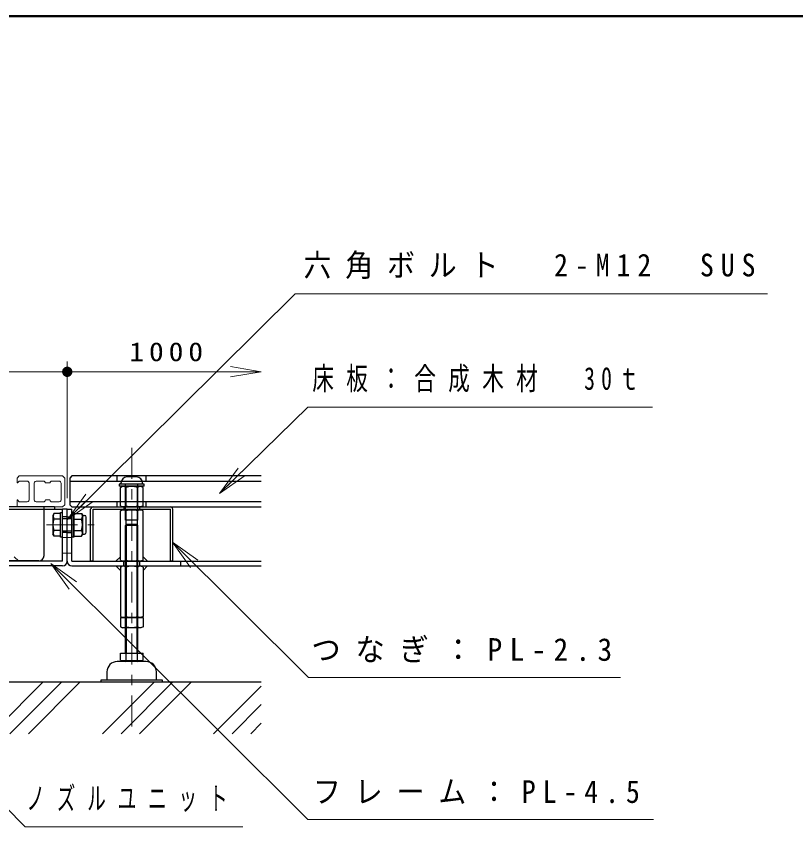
# Model space of a CAD drawing. Units: millimetres on the paper. Extents: x -385 to 0, y -594 to 267.
# Drawn here: x -251.6 to -176, y -108.6 to -30 of the extents above; entities that cross this region are included whole.
import ezdxf

# ---------------------------------------------------------------- set-up
doc = ezdxf.new("R2010")
doc.units = ezdxf.units.MM
doc.linetypes.add('USER1', pattern=[4.5, 2.5, -2])
doc.linetypes.add('USER2', pattern=[6, 3, -1, 1, -1])
doc.layers.add('1_10', color=7, linetype='Continuous', lineweight=25)
doc.layers.add('LY_3', color=7, linetype='Continuous', lineweight=13)
doc.styles.add('ＭＳ ゴシック', font='')
doc.styles.get('ＭＳ ゴシック').set_extended_font_data('MS Gothic')

# ---------------------------------------------------------------- blocks, each defined once
blk = doc.blocks.new('filled_dot')
at = {"color": 0, "linetype": 'Continuous', "lineweight": -2, "const_width": 1.25}
blk.add_lwpolyline([(-0.625, 0, 1), (0.625, 0, 1)], format="xyb", close=True, dxfattribs=at)
blk = doc.blocks.new('open_arrow')
at = {"color": 0, "linetype": 'Continuous', "lineweight": -2}
blk.add_lwpolyline([(7.5, 1.25), (0, 0), (7.5, -1.25)], dxfattribs=at)

msp = doc.modelspace()

# ---------------------------------------------------------------- linework, layer by layer
at = {"layer": '1_10', "lineweight": 13}
for p, q in [((-246.687, -76.754), (-246.687, -63.484)), ((-246.687, -76.754), (-246.687, -63.484)), ((-346.687, -64.484), (-246.687, -64.484)), ((-246.687, -64.484), (-227.868, -64.484)), ((-231.917, -76.295), (-230.124, -73.839)), ((-231.917, -76.295), (-229.774, -74.196)), ((-229.424, -74.553), (-231.917, -76.295)), ((-246.65, -78.815), (-244.874, -76.346)), ((-246.65, -78.815), (-244.522, -76.701)), ((-244.169, -77.056), (-246.65, -78.815)), ((-236.495, -81.005), (-234.368, -83.12)), ((-236.495, -81.005), (-234.015, -82.766)), ((-234.72, -83.475), (-236.495, -81.005)), ((-248.286, -83.089), (-246.159, -85.205)), ((-248.286, -83.089), (-245.806, -84.85)), ((-246.512, -85.559), (-248.286, -83.089)), ((-254.044, -99.584), (-249.044, -94.584)), ((-252.248, -99.584), (-247.248, -94.584)), ((-250.452, -99.584), (-245.452, -94.584)), ((-243.268, -99.584), (-238.268, -94.584)), ((-241.472, -99.584), (-236.472, -94.584)), ((-239.676, -99.584), (-234.676, -94.584)), ((-232.491, -99.584), (-227.868, -94.96)), ((-230.695, -99.584), (-227.868, -96.756)), ((-228.899, -99.584), (-227.868, -98.552))]:
    msp.add_line(p, q, dxfattribs=at)
at = {"layer": '1_10', "linetype": 'USER2', "lineweight": 13}
for p, q in [((-240.437, -98.87), (-240.437, -71.241)), ((-248.684, -79.314), (-244.062, -79.314))]:
    msp.add_line(p, q, dxfattribs=at)
at = {"layer": '1_10', "color": 40, "lineweight": 13}
for p, q in [((-251.337, -74.584), (-251.537, -74.784)), ((-251.337, -74.584), (-247.137, -74.584)), ((-247.137, -74.584), (-246.937, -74.784)), ((-251.537, -75.259), (-251.537, -74.784)), ((-251.512, -75.259), (-251.537, -75.259)), ((-246.937, -74.784), (-246.937, -77.384)), ((-251.512, -76.909), (-251.537, -76.909)), ((-251.537, -77.584), (-251.537, -76.909)), ((-251.512, -76.909), (-251.337, -77.084)), ((-247.137, -77.584), (-251.537, -77.584)), ((-247.137, -77.584), (-246.937, -77.384))]:
    msp.add_line(p, q, dxfattribs=at)
at = {"layer": '1_10', "color": 40}
for p, q in [((-246.237, -74.584), (-246.437, -74.784)), ((-246.237, -74.584), (-246.437, -74.784)), ((-234.637, -74.584), (-246.237, -74.584)), ((-227.868, -74.584), (-246.237, -74.584)), ((-241.837, -75.084), (-241.837, -74.584)), ((-239.037, -75.084), (-239.037, -74.584)), ((-246.437, -74.784), (-246.437, -77.384)), ((-246.437, -74.784), (-246.437, -75.834)), ((-246.437, -75.084), (-227.868, -75.084)), ((-227.868, -77.084), (-246.437, -77.084)), ((-246.437, -77.384), (-246.237, -77.584)), ((-246.437, -77.384), (-246.237, -77.584)), ((-246.237, -77.584), (-234.637, -77.584)), ((-246.237, -77.584), (-227.868, -77.584)), ((-241.837, -77.584), (-241.837, -77.084)), ((-239.037, -77.584), (-239.037, -77.084))]:
    msp.add_line(p, q, dxfattribs=at)
at = {"layer": '1_10'}
for p, q in [((-241.637, -75.384), (-241.637, -75.584)), ((-239.237, -75.384), (-241.637, -75.384)), ((-241.487, -75.384), (-241.487, -75.284)), ((-239.387, -75.384), (-241.487, -75.384)), ((-241.037, -78.884), (-241.037, -75.384)), ((-239.987, -74.684), (-240.887, -74.684)), ((-239.837, -78.884), (-239.837, -75.384)), ((-239.387, -75.384), (-239.387, -75.284)), ((-239.237, -75.584), (-239.237, -75.384)), ((-239.237, -75.584), (-241.637, -75.584)), ((-241.534, -75.697), (-241.337, -75.584)), ((-241.534, -77.47), (-241.534, -75.697)), ((-241.337, -75.584), (-239.537, -75.584)), ((-240.986, -77.47), (-240.986, -75.697)), ((-239.889, -77.47), (-239.889, -75.697)), ((-239.34, -75.697), (-239.537, -75.584)), ((-239.34, -77.47), (-239.34, -75.697)), ((-247.937, -77.584), (-252.337, -77.584)), ((-248.937, -77.814), (-247.937, -77.814)), ((-247.937, -77.584), (-247.937, -77.814)), ((-247.137, -82.864), (-247.137, -77.814)), ((-246.687, -77.814), (-247.137, -77.814)), ((-246.687, -82.864), (-246.687, -77.814)), ((-246.687, -77.814), (-246.237, -77.814)), ((-246.687, -82.864), (-246.687, -77.814)), ((-246.237, -82.864), (-246.237, -77.814)), ((-244.417, -82.814), (-244.417, -77.814)), ((-244.187, -77.584), (-236.687, -77.584)), ((-244.187, -82.814), (-244.187, -77.814)), ((-244.187, -77.814), (-236.687, -77.814)), ((-241.534, -77.47), (-241.337, -77.584)), ((-241.337, -77.584), (-239.537, -77.584)), ((-241.187, -77.584), (-241.187, -77.814)), ((-239.687, -77.584), (-239.687, -77.814)), ((-239.34, -77.47), (-239.537, -77.584)), ((-236.687, -82.814), (-236.687, -77.814)), ((-236.457, -82.814), (-236.457, -77.814)), ((-247.973, -78.217), (-248.087, -78.414)), ((-248.087, -78.414), (-248.087, -80.214)), ((-247.337, -78.217), (-247.973, -78.217)), ((-247.337, -78.114), (-247.137, -78.114)), ((-247.337, -80.514), (-247.337, -78.114)), ((-247.137, -80.514), (-247.137, -78.114)), ((-246.687, -78.564), (-247.137, -78.564)), ((-246.687, -78.564), (-246.237, -78.564)), ((-246.237, -78.114), (-246.037, -78.114)), ((-246.237, -78.114), (-246.237, -80.514)), ((-246.037, -78.114), (-246.037, -80.514)), ((-246.037, -80.411), (-246.037, -78.217)), ((-246.037, -78.217), (-245.291, -78.217)), ((-245.291, -78.217), (-245.177, -78.414)), ((-245.177, -80.214), (-245.177, -78.414)), ((-245.177, -78.414), (-245.007, -78.414)), ((-244.837, -80.044), (-244.837, -78.584)), ((-241.534, -77.977), (-241.337, -77.864)), ((-241.534, -82.75), (-241.534, -77.977)), ((-239.537, -77.864), (-241.337, -77.864)), ((-240.986, -82.75), (-240.986, -77.977)), ((-239.889, -82.75), (-239.889, -77.977)), ((-239.34, -77.977), (-239.537, -77.864)), ((-239.34, -82.75), (-239.34, -77.977)), ((-247.337, -78.765), (-247.973, -78.765)), ((-247.137, -78.714), (-246.237, -78.714)), ((-246.037, -78.765), (-245.291, -78.765)), ((-244.837, -79.914), (-244.837, -78.714)), ((-239.837, -78.884), (-241.037, -78.884)), ((-247.337, -79.862), (-247.973, -79.862)), ((-247.137, -79.914), (-246.237, -79.914)), ((-246.687, -80.064), (-247.137, -80.064)), ((-246.687, -80.064), (-246.237, -80.064)), ((-246.037, -79.862), (-245.291, -79.862)), ((-247.973, -80.411), (-248.087, -80.214)), ((-247.337, -80.411), (-247.973, -80.411)), ((-247.137, -80.514), (-247.337, -80.514)), ((-246.037, -80.514), (-246.237, -80.514)), ((-246.037, -80.411), (-245.291, -80.411)), ((-245.291, -80.411), (-245.177, -80.214)), ((-245.177, -80.214), (-245.007, -80.214)), ((-251.84, -82.414), (-251.39, -82.864)), ((-241.534, -82.414), (-241.984, -82.864)), ((-239.34, -82.414), (-238.89, -82.864)), ((-247.137, -82.864), (-257.687, -82.864)), ((-247.137, -83.314), (-257.687, -83.314)), ((-246.237, -82.864), (-235.687, -82.864)), ((-246.237, -83.314), (-235.687, -83.314)), ((-244.417, -82.814), (-244.187, -82.814)), ((-241.534, -83.764), (-241.984, -83.314)), ((-241.534, -82.75), (-241.337, -82.864)), ((-241.534, -83.427), (-241.337, -83.314)), ((-239.537, -82.864), (-241.337, -82.864)), ((-241.337, -83.314), (-239.537, -83.314)), ((-241.212, -83.314), (-241.212, -82.864)), ((-239.662, -83.314), (-239.662, -82.864)), ((-239.34, -82.75), (-239.537, -82.864)), ((-239.34, -83.427), (-239.537, -83.314)), ((-239.34, -83.764), (-238.89, -83.314)), ((-236.687, -82.814), (-236.457, -82.814)), ((-235.687, -83.314), (-235.687, -82.864)), ((-241.534, -83.427), (-241.534, -88.2)), ((-240.986, -83.427), (-240.986, -88.2)), ((-239.889, -83.427), (-239.889, -88.2)), ((-239.34, -83.427), (-239.34, -88.2)), ((-241.534, -88.2), (-241.337, -88.314)), ((-241.534, -88.314), (-241.534, -89.2)), ((-241.534, -88.314), (-239.34, -88.314)), ((-241.337, -88.314), (-239.537, -88.314)), ((-240.986, -88.314), (-240.986, -89.2)), ((-239.889, -88.314), (-239.889, -89.2)), ((-239.34, -88.2), (-239.537, -88.314)), ((-239.34, -88.314), (-239.34, -89.2)), ((-241.534, -89.2), (-241.337, -89.314)), ((-239.537, -89.314), (-241.337, -89.314)), ((-239.34, -89.2), (-239.537, -89.314)), ((-227.868, -94.584), (-365.507, -94.584))]:
    msp.add_line(p, q, dxfattribs=at)
at = {"layer": '1_10', "color": 60}
for p, q in [((-346.237, -77.814), (-247.137, -77.814)), ((-235.687, -82.864), (-227.868, -82.864)), ((-235.687, -83.314), (-227.868, -83.314))]:
    msp.add_line(p, q, dxfattribs=at)
at = {"layer": '1_10', "color": 190}
for p, q in [((-247.937, -77.584), (-345.437, -77.584)), ((-345.437, -77.814), (-247.937, -77.814)), ((-248.937, -82.314), (-248.937, -77.584)), ((-249.437, -82.814), (-258.237, -82.814))]:
    msp.add_line(p, q, dxfattribs=at)
at = {"layer": '1_10', "color": 190, "linetype": 'USER1', "lineweight": 13}
msp.add_line((-247.937, -77.814), (-345.437, -77.814), dxfattribs=at)
at = {"layer": '1_10', "color": 4}
for p, q in [((-240.93, -79.284), (-241.037, -79.391)), ((-239.837, -79.391), (-241.037, -79.391)), ((-241.037, -91.784), (-241.037, -79.391)), ((-239.945, -79.284), (-240.93, -79.284)), ((-239.837, -79.391), (-239.945, -79.284)), ((-239.837, -91.784), (-239.837, -79.391)), ((-241.534, -91.784), (-239.34, -91.784)), ((-241.534, -92.46), (-241.534, -91.784)), ((-241.037, -91.784), (-240.93, -91.784)), ((-240.986, -92.46), (-240.986, -91.784)), ((-239.837, -91.784), (-239.945, -91.784)), ((-239.889, -92.46), (-239.889, -91.784)), ((-239.34, -92.46), (-239.34, -91.784)), ((-239.037, -92.584), (-241.837, -92.584)), ((-241.534, -92.46), (-241.037, -92.584)), ((-239.837, -92.584), (-239.34, -92.46)), ((-242.837, -93.584), (-242.837, -94.384)), ((-238.037, -94.384), (-238.037, -93.584)), ((-237.437, -94.384), (-243.437, -94.384)), ((-243.437, -94.384), (-243.437, -94.584)), ((-237.437, -94.584), (-243.437, -94.584)), ((-237.437, -94.584), (-237.437, -94.384))]:
    msp.add_line(p, q, dxfattribs=at)
at = {"layer": '1_10', "color": 4, "lineweight": 13}
for p, q in [((-240.93, -91.784), (-240.93, -79.284)), ((-239.945, -91.784), (-239.945, -79.284))]:
    msp.add_line(p, q, dxfattribs=at)
at = {"layer": '1_10', "linetype": 'USER1', "lineweight": 13}
for p, q in [((-246.687, -80.564), (-247.137, -80.564)), ((-246.687, -80.564), (-246.237, -80.564)), ((-246.687, -82.064), (-247.137, -82.064)), ((-246.687, -82.064), (-246.237, -82.064)), ((-241.212, -82.864), (-241.212, -83.314)), ((-241.212, -83.314), (-241.212, -82.864)), ((-239.662, -82.864), (-239.662, -83.314)), ((-239.662, -83.314), (-239.662, -82.864))]:
    msp.add_line(p, q, dxfattribs=at)
at = {"layer": '1_10', "lineweight": 13}
for points in [[(-246.65, -78.815), (-224.594, -56.91), (-178.771, -56.91)], [(-231.917, -76.295), (-223.352, -67.907), (-189.926, -67.907)], [(-236.495, -81.005), (-223.284, -94.14), (-193.017, -94.14)], [(-248.286, -83.089), (-223.352, -107.893), (-189.848, -107.893)], [(-273.961, -85.08), (-250.782, -108.607), (-229.651, -108.607)]]:
    msp.add_lwpolyline(points, dxfattribs=at)
at = {"layer": '1_10', "color": 40, "lineweight": 13}
msp.add_lwpolyline([(-251.337, -77.084), (-250.587, -77.084), (-250.487, -77.057), (-250.414, -76.984), (-250.387, -76.884), (-250.387, -75.284), (-250.39, -75.249), (-250.399, -75.215), (-250.414, -75.184), (-250.434, -75.155), (-250.459, -75.13), (-250.487, -75.11), (-250.519, -75.096), (-250.552, -75.087), (-250.587, -75.084), (-251.337, -75.084), (-251.512, -75.259)], dxfattribs=at)
msp.add_lwpolyline([(-248.787, -75.259), (-248.837, -75.209), (-248.837, -75.184), (-248.937, -75.084), (-249.687, -75.084), (-249.787, -75.11), (-249.86, -75.184), (-249.887, -75.284), (-249.887, -76.884), (-249.86, -76.984), (-249.787, -77.057), (-249.687, -77.084), (-248.937, -77.084), (-248.837, -76.984), (-248.837, -76.959), (-248.787, -76.909), (-248.387, -76.909), (-248.337, -76.959), (-248.337, -76.984), (-248.237, -77.084), (-247.487, -77.084), (-247.387, -77.057), (-247.314, -76.984), (-247.287, -76.884), (-247.287, -75.284), (-247.302, -75.207), (-247.346, -75.142), (-247.411, -75.099), (-247.487, -75.084), (-248.237, -75.084), (-248.337, -75.184), (-248.337, -75.209), (-248.387, -75.259)], close=True, dxfattribs=at)
at = {"layer": '1_10', "color": 4}
for points in [[(-241.534, -92.46), (-241.444, -92.479), (-241.353, -92.492), (-241.262, -92.496), (-241.17, -92.492), (-241.078, -92.48), (-240.986, -92.46)], [(-240.986, -92.46), (-240.749, -92.484), (-240.511, -92.496), (-240.27, -92.493), (-240.029, -92.476), (-239.889, -92.46)], [(-239.889, -92.46), (-239.798, -92.479), (-239.708, -92.492), (-239.617, -92.496), (-239.524, -92.492), (-239.432, -92.48), (-239.34, -92.46)]]:
    msp.add_lwpolyline(points, dxfattribs=at)
at = {"layer": '1_10'}
for centre, radius, start, end in [((-240.887, -75.284), 0.6, 90, 180), ((-239.987, -75.284), 0.6, 0, 90), ((-241.26, -76.098), 0.486, 55.61586, 124.38414), ((-240.437, -77.428), 1.815, 72.41211, 107.58789), ((-239.614, -76.098), 0.486, 55.61586, 124.38414), ((-244.187, -77.814), 0.23, 90, 180), ((-241.26, -77.069), 0.486, 235.61587, 304.38414), ((-240.437, -75.74), 1.815, 252.41211, 287.58789), ((-239.614, -77.069), 0.486, 235.61587, 304.38414), ((-236.687, -77.814), 0.23, 0, 90), ((-247.498, -78.491), 0.548, 150.00001, 209.99999), ((-245.692, -78.491), 0.486, 325.61586, 34.38414), ((-245.007, -78.584), 0.17, 0, 90), ((-241.26, -78.378), 0.486, 55.61586, 124.38414), ((-240.437, -79.708), 1.815, 72.41211, 107.58789), ((-239.614, -78.378), 0.486, 55.61586, 124.38414), ((-246.708, -79.314), 1.38, 156.57346, 203.42654), ((-247.021, -79.314), 1.815, 342.41211, 17.58789), ((-247.498, -80.136), 0.548, 150.00001, 209.99999), ((-245.692, -80.136), 0.486, 325.61586, 34.38414), ((-245.007, -80.044), 0.17, 270, 0), ((-247.137, -82.864), 0.45, 270, 0), ((-246.237, -82.864), 0.45, 180, 270), ((-241.26, -82.349), 0.486, 235.61587, 304.38414), ((-240.437, -81.02), 1.815, 252.41211, 287.58789), ((-239.614, -82.349), 0.486, 235.61587, 304.38414), ((-241.26, -83.828), 0.486, 55.61586, 124.38414), ((-240.437, -85.158), 1.815, 72.41211, 107.58789), ((-239.614, -83.828), 0.486, 55.61586, 124.38414), ((-241.26, -87.799), 0.486, 235.61587, 304.38414), ((-240.437, -86.47), 1.815, 252.41211, 287.58789), ((-239.614, -87.799), 0.486, 235.61587, 304.38414), ((-241.26, -88.799), 0.486, 235.61587, 304.38414), ((-240.437, -87.47), 1.815, 252.41211, 287.58789), ((-239.614, -88.799), 0.486, 235.61587, 304.38414)]:
    msp.add_arc(centre, radius, start, end, dxfattribs=at)
at = {"layer": '1_10', "color": 190}
msp.add_arc((-249.437, -82.314), 0.5, 270, 0, dxfattribs=at)
at = {"layer": '1_10', "color": 4}
for centre, start, end in [((-241.837, -93.584), 90, 180), ((-239.037, -93.584), 0, 90)]:
    msp.add_arc(centre, 1, start, end, dxfattribs=at)
at = {"layer": 'LY_3', "lineweight": 50}
msp.add_line((0, -30), (-385, -30), dxfattribs=at)

# ---------------------------------------------------------------- block references
at = {"layer": '1_10', "lineweight": 13, "rotation": 180}
for name, p, xscale, yscale in [('filled_dot', (-246.687, -64.484), 0.4, 0.4), ('open_arrow', (-227.868, -64.484), 0.399, 0.399)]:
    msp.add_blockref(name, p, dxfattribs=dict(at, xscale=xscale, yscale=yscale))
at = {"layer": '1_10', "lineweight": 13, "xscale": 0.399, "yscale": 0.399}
msp.add_blockref('filled_dot', (-246.687, -64.484), dxfattribs=at)

# ---------------------------------------------------------------- texts
at = {"layer": '1_10', "style": 'ＭＳ ゴシック'}
for s, insert, char_height, attachment_point in [('\\T1.5;\\W0.9;六角ボルト\u30002-M12\u3000SUS', (-223.771, -54.26), 2.199, 4), ('\\T1.33;\\W1.15;1000', (-236.856, -63.484), 1.833, 8), ('\\T1.57;\\W0.7;床板：合成木材\u300030ｔ', (-222.926, -65.257), 2.199, 4), ('\\T1.5;\\W0.95;つなぎ：PL-2.3', (-223.017, -91.49), 2.199, 4), ('\\T1.64;\\W0.6;ノズルユニット', (-250.651, -105.957), 2.199, 4), ('\\T1.5;\\W0.9;フレーム：PL-4.5', (-222.848, -105.243), 2.199, 4)]:
    msp.add_mtext(s, dxfattribs=dict(at, insert=insert, char_height=char_height, attachment_point=attachment_point))

doc.saveas('drawing.dxf')
